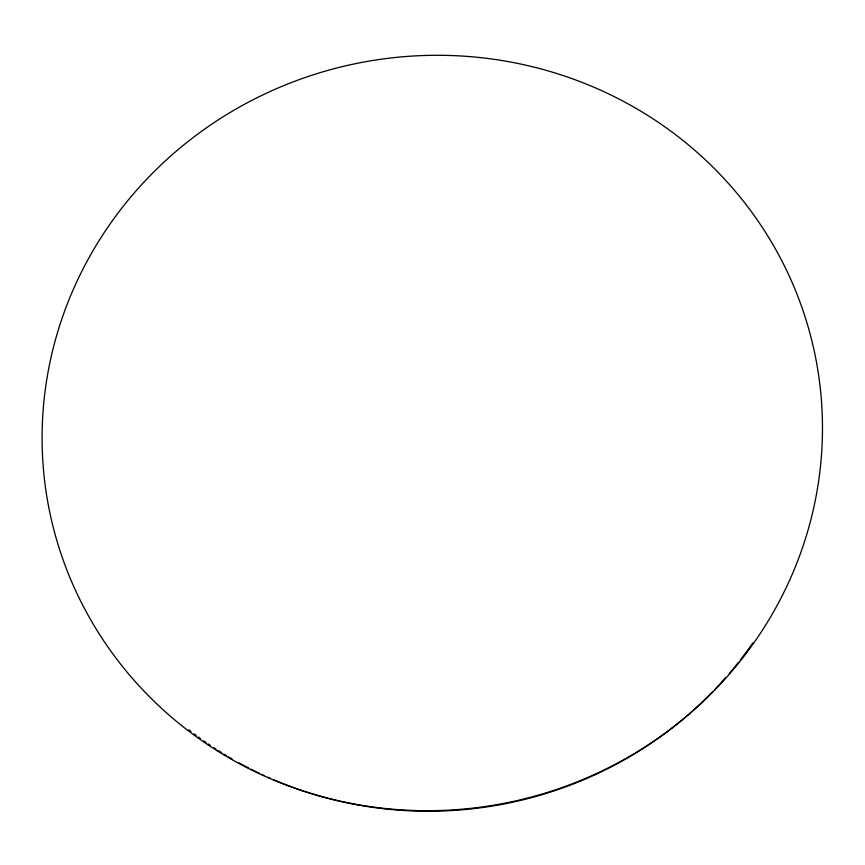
<?xml version="1.0" encoding="UTF-8"?>
<svg xmlns="http://www.w3.org/2000/svg" width="865" height="865" viewBox="0 0 865 865"><rect width="100%" height="100%" fill="white"/><g stroke="black" fill="none" stroke-linecap="round" stroke-linejoin="round"><path stroke-width="1.3" d="M752.82 642.911A386.45 373.442 -10.8 0 1 740.202 660.071M738.559 662.179A386.45 373.442 -10.8 0 1 729.163 673.608M725.627 677.684A386.45 373.442 -10.8 0 1 714.641 689.665M712.76 691.611A386.45 373.442 -10.8 0 1 693.211 710.392M691.189 712.198A386.45 373.442 -10.8 0 1 272.886 779.43M270.421 778.359A386.45 373.442 -10.8 0 1 267.966 777.278M264.301 775.613A386.45 373.442 -10.8 0 1 261.857 774.489M259.424 773.342A386.45 373.442 -10.8 0 1 250.969 769.18M248.569 767.958A386.45 373.442 -10.8 0 1 239.043 762.887M232.004 758.908A386.45 373.442 -10.8 0 1 228.511 756.864M226.208 755.48A386.45 373.442 -10.8 0 1 223.905 754.085M221.624 752.669A386.45 373.442 -10.8 0 1 218.207 750.528M215.958 749.079A386.45 373.442 -10.8 0 1 213.709 747.609M210.368 745.392A386.45 373.442 -10.8 0 1 208.151 743.9M205.957 742.386A386.45 373.442 -10.8 0 1 203.772 740.862M200.529 738.548A386.45 373.442 -10.8 0 1 198.377 736.991M196.247 735.423A386.45 373.442 -10.8 0 1 194.128 733.844M190.981 731.455A386.45 373.442 -10.8 0 1 188.905 729.844M216.964 750.647A390.656 377.226 -10.8 0 0 821.75 451.13A390.656 377.226 -10.8 0 0 258.116 97.204A390.656 377.226 -10.8 0 0 216.964 750.647"/></g></svg>
